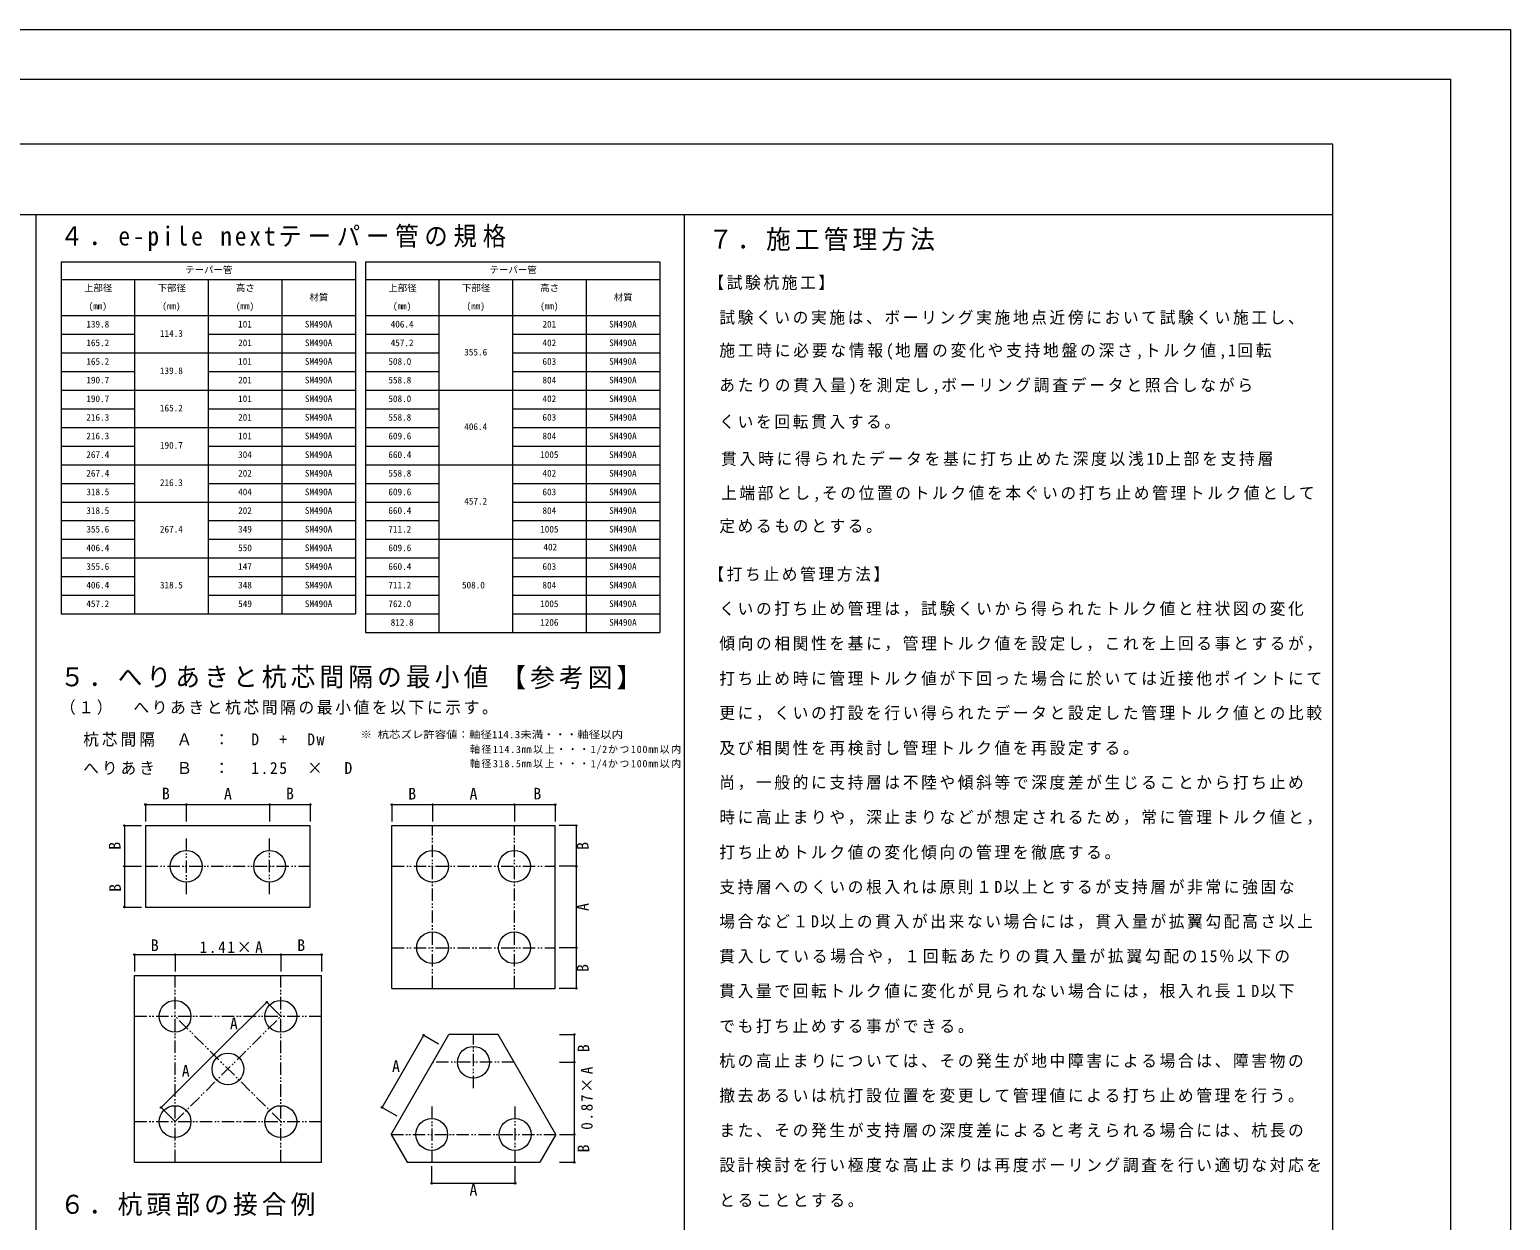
# Model space of a CAD drawing. Units: millimetres, scale not verified. Extents: x -297 to 297, y -210 to 210.
# Drawn here: x -1.3 to 297, y -29.8 to 210 of the extents above; entities that cross this region are included whole.
import ezdxf
from ezdxf.enums import TextEntityAlignment as Align

# ---------------------------------------------------------------- set-up
doc = ezdxf.new("R2010")
doc.units = ezdxf.units.MM
doc.header["$LTSCALE"] = 0.5
doc.header["$PDMODE"] = 32
doc.header["$PDSIZE"] = 0.3
doc.linetypes.add('DOUBLE_CHAIN1', pattern=[8.8, 5, -1, 0.6, -0.6, 0.6, -1])
for name, color, linetype, lineweight in [('0-2_DEFPOINTS', 1, 'Continuous', 18), ('0-7_WAKU', 7, 'Continuous', 18), ('8-8', 7, 'Continuous', 18), ('8-E', 7, 'Continuous', 9)]:
    doc.layers.add(name, color=color, linetype=linetype, lineweight=lineweight)
doc.styles.add('ＭＳ ゴシック', font='')
doc.styles.get('ＭＳ ゴシック').set_extended_font_data('MS Gothic')

msp = doc.modelspace()

# ---------------------------------------------------------------- linework, layer by layer
at = {"layer": '0-2_DEFPOINTS'}
msp.add_lwpolyline([(-297, -210), (-297, 210), (297, 210), (297, -210)], close=True, dxfattribs=at)
at = {"layer": '0-7_WAKU'}
for p in [(-285, 200), (285, -200)]:
    msp.add_line(p, (285, 200), dxfattribs=at)
at = {"layer": '8-8', "color": 3}
for p, q in [((261.25, 186.9136), (-261.25, 186.9136)), ((261.25, -169.9136), (261.25, 186.9136)), ((261.25, 172.6636), (-261.25, 172.6636)), ((0, -169.9136), (0, 172.6636)), ((130.625, -169.9136), (130.625, 172.6636))]:
    msp.add_line(p, q, dxfattribs=at)
at = {"layer": '8-E', "color": 2}
for p, q in [((5, 163.2372), (64.3125, 163.2372)), ((5, 163.2372), (5, 92.33)), ((64.3125, 163.2372), (64.3125, 92.33)), ((66.3125, 163.2372), (66.3125, 88.576)), ((66.3125, 163.2372), (125.625, 163.2372)), ((5, 159.6918), (64.3125, 159.6918)), ((19.8281, 159.6918), (19.8281, 92.33)), ((34.6562, 159.6918), (34.6562, 92.33)), ((49.4844, 159.6918), (49.4844, 92.33)), ((66.3125, 159.6918), (125.625, 159.6918)), ((81.1406, 159.6918), (81.1406, 88.576)), ((95.9688, 159.6918), (95.9688, 88.576)), ((110.7969, 159.6918), (110.7969, 88.576)), ((5, 152.3925), (64.3125, 152.3925)), ((66.3125, 152.3925), (125.625, 152.3925)), ((5, 148.6386), (19.8281, 148.6386)), ((34.6142, 148.6386), (64.3125, 148.6386)), ((66.3125, 148.6386), (81.1406, 148.6386)), ((95.9267, 148.6386), (125.625, 148.6386)), ((5, 144.8847), (64.3125, 144.8847)), ((66.3125, 144.8847), (81.1406, 144.8847)), ((95.9267, 144.8847), (125.625, 144.8847)), ((5, 141.1308), (19.8281, 141.1308)), ((34.6142, 141.1308), (64.3125, 141.1308)), ((66.3125, 141.1308), (81.1406, 141.1308)), ((95.9267, 141.1308), (125.625, 141.1308)), ((5, 137.3769), (64.3125, 137.3769)), ((66.3125, 137.3769), (125.625, 137.3769)), ((5, 133.623), (19.8281, 133.623)), ((34.6142, 133.623), (64.3125, 133.623)), ((66.3125, 133.623), (81.1406, 133.623)), ((95.9267, 133.623), (125.625, 133.623)), ((5, 129.8691), (64.3125, 129.8691)), ((66.3125, 129.8691), (81.1406, 129.8691)), ((95.9267, 129.8691), (125.625, 129.8691)), ((5, 126.1151), (19.8281, 126.1151)), ((34.6142, 126.1151), (64.3125, 126.1151)), ((66.3125, 126.1151), (81.1406, 126.1151)), ((95.9267, 126.1151), (125.625, 126.1151)), ((5, 122.3612), (64.3125, 122.3612)), ((66.3125, 122.3612), (125.625, 122.3612)), ((5, 118.6073), (19.8281, 118.6073)), ((34.6142, 118.6073), (64.3125, 118.6073)), ((66.3125, 118.6073), (81.1406, 118.6073)), ((95.9267, 118.6073), (125.625, 118.6073)), ((5, 114.8534), (64.3125, 114.8534)), ((66.3125, 114.8534), (81.1406, 114.8534)), ((95.9267, 114.8534), (125.625, 114.8534)), ((5, 111.0995), (19.8281, 111.0995)), ((34.6142, 111.0995), (64.3125, 111.0995)), ((66.3125, 111.0995), (81.1406, 111.0995)), ((95.9267, 111.0995), (125.625, 111.0995)), ((5, 107.3456), (19.8281, 107.3456)), ((34.6142, 107.3456), (64.3125, 107.3456)), ((66.3125, 107.3456), (125.625, 107.3456)), ((5, 103.5917), (64.3125, 103.5917)), ((66.3125, 103.5917), (81.1406, 103.5917)), ((95.9267, 103.5917), (125.625, 103.5917)), ((5, 99.8378), (19.8281, 99.8378)), ((34.6142, 99.8378), (64.3125, 99.8378)), ((66.3125, 99.8378), (81.1406, 99.8378)), ((95.9267, 99.8378), (125.625, 99.8378)), ((5, 96.0839), (19.8281, 96.0839)), ((34.6142, 96.0839), (64.3125, 96.0839)), ((66.3125, 96.0839), (81.1406, 96.0839)), ((95.9267, 96.0839), (125.625, 96.0839)), ((5, 92.33), (64.3125, 92.33)), ((66.3125, 92.33), (81.1406, 92.33)), ((95.9267, 92.33), (125.625, 92.33)), ((66.3125, 88.576), (125.625, 88.576)), ((110.7338, 88.576), (125.625, 88.576))]:
    msp.add_line(p, q, dxfattribs=at)
at = {"layer": '8-E'}
for p, q in [((125.625, 163.2372), (125.625, 88.576)), ((22.0236, 53.9263), (30.2236, 53.9263)), ((22.0236, 53.9263), (22.0236, 50.4806)), ((30.2236, 53.9263), (30.2236, 50.4806)), ((30.2236, 53.9263), (47.0236, 53.9263)), ((47.0236, 53.9263), (47.0236, 50.4806)), ((47.0236, 53.9263), (55.2236, 53.9263)), ((55.2236, 53.9263), (55.2236, 50.4806)), ((71.6529, 53.9206), (79.8529, 53.9206)), ((71.6529, 53.9206), (71.6529, 50.4806)), ((79.8529, 53.9206), (96.3529, 53.9206)), ((79.8529, 53.9206), (79.8529, 50.4806)), ((96.3529, 53.9206), (96.3529, 50.4806)), ((96.3529, 53.9206), (104.5529, 53.9206)), ((104.5529, 53.9206), (104.5529, 50.4806)), ((17.7836, 49.6806), (21.2236, 49.6806)), ((22.0236, 49.6806), (22.0236, 33.2806)), ((22.0236, 49.6806), (55.2236, 49.6806)), ((55.2236, 33.2806), (55.2236, 49.6806)), ((71.6529, 49.6806), (104.5529, 49.6806)), ((71.6529, 16.8806), (71.6529, 49.6806)), ((104.5529, 16.8806), (104.5529, 49.6806)), ((108.7929, 49.6806), (105.3529, 49.6806)), ((108.7929, 49.6806), (108.7929, 41.4806)), ((17.7836, 47.0806), (17.7836, 35.8806)), ((17.7836, 41.4806), (21.2236, 41.4806)), ((108.7929, 41.4806), (105.3529, 41.4806)), ((108.7929, 41.4806), (108.7929, 25.0806)), ((17.7836, 33.2806), (21.2236, 33.2806)), ((22.0236, 33.2806), (55.2236, 33.2806)), ((108.7929, 25.0806), (105.3529, 25.0806)), ((108.7929, 25.0806), (108.7929, 16.8806)), ((19.7836, 23.7072), (27.9836, 23.7072)), ((19.7836, 23.7072), (19.7836, 20.2672)), ((27.9836, 23.7072), (27.9836, 20.2672)), ((27.9836, 23.7072), (49.2836, 23.7072)), ((49.2836, 23.7072), (49.2836, 20.2672)), ((49.2836, 23.7072), (57.4836, 23.7072)), ((57.4836, 23.7072), (57.4836, 20.2672)), ((19.7836, -18.1328), (19.7836, 19.4672)), ((19.7836, 19.4672), (57.4836, 19.4672)), ((57.4836, -18.1328), (57.4836, 19.4672)), ((71.6529, 16.8806), (104.5529, 16.8806)), ((108.7929, 16.8806), (105.3529, 16.8806)), ((35.7985, 3.489), (46.4618, 14.1022)), ((49.2836, 11.2672), (46.4618, 14.1022)), ((69.6802, -7.0816), (78.0802, 7.4676)), ((71.4929, -12.5328), (83.126, 7.6164)), ((78.0802, 7.4676), (81.0593, 5.7476)), ((93.0597, 7.6164), (83.126, 7.6164)), ((104.6929, -12.5328), (93.0597, 7.6164)), ((105.4129, 7.6164), (108.392, 7.6164)), ((108.392, 7.6164), (108.392, 2.0164)), ((25.1618, -7.0978), (35.7985, 3.489)), ((105.4129, 2.0164), (108.392, 2.0164)), ((108.392, 2.0164), (108.392, -12.5328)), ((27.9836, -9.9328), (25.1618, -7.0978)), ((69.6802, -7.0816), (72.6593, -8.8016)), ((71.4929, -12.5328), (74.726, -18.1328)), ((104.6929, -12.5328), (101.4597, -18.1328)), ((105.4129, -12.5328), (108.392, -12.5328)), ((108.392, -12.5328), (108.392, -18.1328)), ((19.7836, -18.1328), (57.4836, -18.1328)), ((74.726, -18.1328), (101.4597, -18.1328)), ((79.6929, -22.3728), (79.6929, -18.9328)), ((96.4929, -22.3728), (96.4929, -18.9328)), ((105.4129, -18.1328), (108.392, -18.1328)), ((79.6929, -22.3728), (96.4929, -22.3728))]:
    msp.add_line(p, q, dxfattribs=at)
at = {"layer": '8-E', "linetype": 'DOUBLE_CHAIN1'}
for p, q in [((79.8529, 16.8917), (79.8529, 49.6806)), ((96.3529, 16.8917), (96.3529, 49.6806)), ((30.2236, 47.0806), (30.2236, 35.8806)), ((47.0236, 35.8806), (47.0236, 47.0806)), ((22.0236, 41.4806), (55.2236, 41.4806)), ((71.6529, 41.4806), (104.5529, 41.4806)), ((71.6529, 25.0806), (104.5529, 25.0806)), ((27.9836, -18.1218), (27.9836, 19.4672)), ((49.2836, -18.1328), (49.2836, 19.4672)), ((19.7836, 11.2672), (57.4836, 11.2672)), ((27.9836, -9.9328), (49.2836, 11.2672)), ((49.2836, -9.9328), (27.9836, 11.2672)), ((88.0929, -3.1983), (88.0929, 7.6164)), ((96.2929, 2.0164), (80.0479, 2.0164)), ((79.6929, -6.9328), (79.6929, -18.1328)), ((96.4929, -18.1328), (96.4929, -6.9328)), ((19.7836, -9.9328), (57.4836, -9.9328)), ((71.4929, -12.5328), (104.6929, -12.5328))]:
    msp.add_line(p, q, dxfattribs=at)
at = {"layer": '8-E'}
msp.add_lwpolyline([(17.7836, 49.6806), (17.7836, 41.4806), (17.7836, 33.2806)], dxfattribs=at)
for centre in [(30.2236, 41.4806), (47.0236, 41.4806), (79.8529, 41.4806), (96.3529, 41.4806), (79.8529, 25.0806), (96.3529, 25.0806), (27.9836, 11.2672), (49.2836, 11.2672), (38.6336, 0.6672), (88.0929, 2.0164), (27.9836, -9.9328), (49.2836, -9.9328), (79.6929, -12.5328), (96.4929, -12.5328)]:
    msp.add_circle(centre, 3.2, dxfattribs=at)
for p in [(22.0236, 53.9263), (30.2236, 53.9263), (47.0236, 53.9263), (55.2236, 53.9263), (71.6529, 53.9206), (79.8529, 53.9206), (96.3529, 53.9206), (104.5529, 53.9206), (17.7836, 49.6806), (108.7929, 49.6806), (17.7836, 41.4806), (108.7929, 41.4806), (17.7836, 33.2806), (108.7929, 25.0806), (19.7836, 23.7072), (27.9836, 23.7072), (49.2836, 23.7072), (57.4836, 23.7072), (108.7929, 16.8806), (46.4618, 14.1022), (78.0802, 7.4676), (108.392, 7.6164), (35.7985, 3.489), (108.392, 2.0164), (25.1618, -7.0978), (69.6802, -7.0816), (108.392, -12.5328), (108.392, -18.1328), (79.6929, -22.3728), (96.4929, -22.3728)]:
    msp.add_point(p, dxfattribs=at)

# ---------------------------------------------------------------- texts
at = {"layer": '8-8', "attachment_point": 7, "style": 'ＭＳ ゴシック'}
for s, insert, char_height in [('\\T1.25;\\W0.9;４．e-pile\\~nextテーパー管の規格', (4.8, 165.4143), 3.831), ('\\T1.17;\\W0.95;７．施工管理方法', (135.425, 165.4143), 3.831), ('\\T1.17;\\W0.95;５．へりあきと杭芯間隔の最小値', (4.8, 77.294), 3.831), ('\\T1.17;\\W0.95;（１）\u3000へりあきと杭芯間隔の最小値を以下に示す。', (4.8, 71.9633), 2.438), ('\\T1.17;\\W0.95;６．杭頭部の接合例', (4.8, -28.9477), 3.831)]:
    msp.add_mtext(s, dxfattribs=dict(at, insert=insert, char_height=char_height))
at = {"layer": '8-E', "style": 'ＭＳ ゴシック'}
for s, p in [('テーパー管', (30.0312, 160.5395)), ('テーパー管', (91.3438, 160.5395)), ('上部径', (9.6391, 156.8898)), ('下部径', (24.4672, 156.8898)), ('高さ', (40.2203, 156.8898)), ('上部径', (70.9516, 156.8898)), ('下部径', (85.7797, 156.8898)), ('高さ', (101.5328, 156.8898)), ('(mm)', (10.5641, 153.2402)), ('(mm)', (25.3922, 153.2402)), ('(mm)', (40.2203, 153.2402)), ('材質', (55.0484, 155.0129)), ('(mm)', (71.8766, 153.2402)), ('(mm)', (86.7047, 153.2402)), ('(mm)', (101.5328, 153.2402)), ('材質', (116.3609, 155.0129)), ('139.8', (10.1016, 149.5906)), ('114.3', (24.9297, 147.7136)), ('101', (40.6828, 149.5906)), ('SM490A', (54.1234, 149.5906)), ('406.4', (71.4141, 149.5906)), ('201', (101.9953, 149.5906)), ('SM490A', (115.4359, 149.5906)), ('165.2', (10.1016, 145.8367)), ('201', (40.6828, 145.8367)), ('SM490A', (54.1234, 145.8367)), ('457.2', (71.4141, 145.8367)), ('402', (101.9953, 145.8367)), ('SM490A', (115.4359, 145.8367)), ('165.2', (10.1016, 142.0827)), ('101', (40.6828, 142.0827)), ('SM490A', (54.1234, 142.0827)), ('508.0 ', (70.9516, 142.0827)), ('355.6', (86.2422, 143.9597)), ('603', (101.9953, 142.0827)), ('SM490A', (115.4359, 142.0827)), ('139.8', (24.9297, 140.2058)), ('190.7', (10.1016, 138.3288)), ('201', (40.6828, 138.3288)), ('SM490A', (54.1234, 138.3288)), ('558.8 ', (70.9516, 138.3288)), ('804', (101.9953, 138.3288)), ('SM490A', (115.4359, 138.3288)), ('190.7', (10.1016, 134.5749)), ('165.2', (24.9297, 132.698)), ('101', (40.6828, 134.5749)), ('SM490A', (54.1234, 134.5749)), ('508.0 ', (70.9516, 134.5749)), ('402', (101.9953, 134.5749)), ('SM490A', (115.4359, 134.5749)), ('216.3', (10.1016, 130.821)), ('201', (40.6828, 130.821)), ('SM490A', (54.1234, 130.821)), ('558.8 ', (70.9516, 130.821)), ('603', (101.9953, 130.821)), ('SM490A', (115.4359, 130.821)), ('216.3', (10.1016, 127.0671)), ('101', (40.6828, 127.0671)), ('SM490A', (54.1234, 127.0671)), ('609.6 ', (70.9516, 127.0671)), ('406.4', (86.2422, 128.9441)), ('804', (101.9953, 127.0671)), ('SM490A', (115.4359, 127.0671)), ('190.7', (24.9297, 125.1901)), ('267.4', (10.1016, 123.3132)), ('304', (40.6828, 123.3132)), ('SM490A', (54.1234, 123.3132)), ('660.4 ', (70.9516, 123.3132)), ('1005', (101.5328, 123.3132)), ('SM490A', (115.4359, 123.3132)), ('267.4', (10.1016, 119.5593)), ('216.3', (24.9297, 117.6823)), ('202', (40.6828, 119.5593)), ('SM490A', (54.1234, 119.5593)), ('558.8 ', (70.9516, 119.5593)), ('402', (101.9953, 119.5593)), ('SM490A', (115.4359, 119.5593)), ('318.5', (10.1016, 115.8054)), ('404', (40.6828, 115.8054)), ('SM490A', (54.1234, 115.8054)), ('609.6 ', (70.9516, 115.8054)), ('603', (101.9953, 115.8054)), ('SM490A', (115.4359, 115.8054)), ('318.5', (10.1016, 112.0515)), ('202', (40.6828, 112.0515)), ('SM490A', (54.1234, 112.0515)), ('660.4 ', (70.9516, 112.0515)), ('457.2', (86.2422, 113.9284)), ('804', (101.9953, 112.0515)), ('SM490A', (115.4359, 112.0515)), ('355.6', (10.1016, 108.2976)), ('267.4', (24.9297, 108.2976)), ('349', (40.6828, 108.2976)), ('SM490A', (54.1234, 108.2976)), ('711.2 ', (70.9516, 108.2976)), ('1005', (101.5328, 108.2976)), ('SM490A', (115.4359, 108.2976)), ('406.4', (10.1016, 104.5436)), ('550', (40.6828, 104.5436)), ('SM490A', (54.1234, 104.5436)), ('609.6 ', (70.9516, 104.5436)), ('402', (102.1832, 104.7043)), ('SM490A', (115.4359, 104.5436)), ('355.6', (10.1016, 100.7897)), ('147', (40.6828, 100.7897)), ('SM490A', (54.1234, 100.7897)), ('660.4 ', (70.9516, 100.7897)), ('603', (101.9953, 100.7897)), ('SM490A', (115.4359, 100.7897)), ('406.4', (10.1016, 97.0358)), ('318.5', (24.9297, 97.0358)), ('348', (40.6828, 97.0358)), ('SM490A', (54.1234, 97.0358)), ('711.2 ', (70.9516, 97.0358)), ('508.0 ', (85.7797, 97.0358)), ('804', (101.9953, 97.0358)), ('SM490A', (115.4359, 97.0358)), ('457.2', (10.1016, 93.2819)), ('549', (40.6828, 93.2819)), ('SM490A', (54.1234, 93.2819)), ('762.0 ', (70.9516, 93.2819)), ('1005', (101.5328, 93.2819)), ('SM490A', (115.4359, 93.2819)), ('812.8', (71.4141, 89.528)), ('1206', (101.5328, 89.528)), ('SM490A', (115.4359, 89.528))]:
    msp.add_text(s, height=1.356, dxfattribs=at).set_placement(p, align=Align.BOTTOM_LEFT)
at = {"layer": '8-E', "style": 'ＭＳ ゴシック', "width": 1.15}
msp.add_text('※ 杭芯ズレ許容値：軸径114.3未満・・・軸径以内', height=1.466, dxfattribs=at).set_placement((65.3507, 66.8433), align=Align.BOTTOM_LEFT)
at = {"layer": '8-E', "color": 2, "style": 'ＭＳ ゴシック'}
for s, p in [('B', (25.3236, 54.254)), ('A', (37.8236, 54.2003)), ('B', (50.3236, 54.254)), ('B', (74.9529, 54.2281)), ('A', (87.3029, 54.2117)), ('B', (100.1529, 54.2352)), ('B', (23.0836, 23.7035)), ('B', (52.5836, 23.7194)), ('A', (39.0253, 7.9282)), ('A', (29.3238, -1.6181)), ('A', (71.6842, -0.6758)), ('A', (87.2929, -25.5448))]:
    msp.add_text(s, height=2.346, dxfattribs=at).set_placement(p, align=Align.BOTTOM_LEFT)
for s, p in [('B', (17.6885, 44.8053)), ('B', (111.9866, 44.7806)), ('B', (17.763, 36.3372)), ('A', (111.9888, 32.4806)), ('B', (111.9919, 20.1806)), ('B', (112.131, 4.0147)), ('B', (112.1225, -16.1548))]:
    msp.add_text(s, height=2.346, rotation=90, dxfattribs=at).set_placement(p, align=Align.BOTTOM_LEFT)
at = {"layer": '8-E', "attachment_point": 7, "style": 'ＭＳ ゴシック'}
for s, insert, char_height in [('\\T1.17;\\W0.95;【試験杭施工】', (135.425, 157.5384), 2.438), ('\\T1.17;\\W0.95;試験くいの実施は、ボーリング実施地点近傍において試験くい施工し、', (137.625, 150.5384), 2.438), ('\\T1.18;\\W0.95;施工時に必要な情報(地層の変化や支持地盤の深さ,トルク値,1回転', (137.625, 143.5384), 2.438), ('\\T1.18;\\W0.95;あたりの貫入量)を測定し,ボーリング調査データと照合しながら', (137.625, 136.5384), 2.438), ('\\T1.17;\\W0.95;くいを回転貫入する。', (137.625, 129.5384), 2.438), ('\\T1.18;\\W0.95;貫入時に得られたデータを基に打ち止めた深度以浅1D上部を支持層', (137.9801, 122.069), 2.438), ('\\T1.17;\\W0.95;上端部とし,その位置のトルク値を本ぐいの打ち止め管理トルク値として', (137.9801, 114.8343), 2.438), ('\\T1.17;\\W0.95;定めるものとする。', (137.625, 108.5384), 2.438), ('\\T1.17;\\W0.95;【打ち止め管理方法】', (135.425, 98.8114), 2.438), ('\\T1.17;\\W0.95;くいの打ち止め管理は，試験くいから得られたトルク値と柱状図の変化', (137.625, 91.8114), 2.438), ('\\T1.17;\\W0.95;傾向の相関性を基に，管理トルク値を設定し，これを上回る事とするが，', (137.625, 84.8114), 2.438), ('\\T1.17;\\W0.95;【参考図】', (93.7091, 77.1485), 3.831), ('\\T1.17;\\W0.95;打ち止め時に管理トルク値が下回った場合に於いては近接他ポイントにて', (137.625, 77.8114), 2.438), ('\\T1.17;\\W0.95;更に，くいの打設を行い得られたデータと設定した管理トルク値との比較', (137.625, 70.8114), 2.438), ('\\T1.2;\\W0.95;杭芯間隔\u3000Ａ\u3000：\u3000D\u3000+\u3000Dw', (9.4799, 65.5651), 2.419), ('\\T1.16;\u3000\u3000\u3000\\~\u3000\u3000\u3000\u3000\u3000\u3000軸径114.3㎜以上・・・1/2かつ100㎜以内', (65.3507, 63.9556), 1.466), ('\\T1.17;\\W0.95;及び相関性を再検討し管理トルク値を再設定する。', (137.625, 63.8114), 2.438), ('\\T1.2;\\W0.95;へりあき\u3000Ｂ\u3000：\u30001.25\u3000×\u3000D', (9.4799, 59.9045), 2.419), ('\\T1.16;\u3000\u3000\u3000\u3000\u3000\u3000\u3000\u3000\u3000\\~軸径318.5㎜以上・・・1/4かつ100㎜以内', (65.3507, 61.0679), 1.466), ('\\T1.17;\\W0.95;尚，一般的に支持層は不陸や傾斜等で深度差が生じることから打ち止め', (137.625, 56.8114), 2.438), ('\\T1.17;\\W0.95;時に高止まりや，深止まりなどが想定されるため，常に管理トルク値と，', (137.625, 49.8114), 2.438), ('\\T1.17;\\W0.95;打ち止めトルク値の変化傾向の管理を徹底する。', (137.625, 42.8114), 2.438), ('\\T1.17;\\W0.95;支持層へのくいの根入れは原則１D以上とするが支持層が非常に強固な', (137.625, 35.8114), 2.438), ('\\T1.17;\\W0.95;場合など１D以上の貫入が出来ない場合には，貫入量が拡翼勾配高さ以上', (137.625, 28.8114), 2.438), ('\\T1.18;\\W0.95;貫入している場合や，１回転あたりの貫入量が拡翼勾配の15％以下の', (137.625, 21.8114), 2.438), ('\\T1.17;\\W0.95;貫入量で回転トルク値に変化が見られない場合には，根入れ長１D以下', (137.625, 14.8114), 2.438), ('\\T1.17;\\W0.95;でも打ち止めする事ができる。', (137.625, 7.8114), 2.438), ('\\T1.17;\\W0.95;杭の高止まりについては、その発生が地中障害による場合は、障害物の', (137.625, 0.8114), 2.438), ('\\T1.17;\\W0.95;撤去あるいは杭打設位置を変更して管理値による打ち止め管理を行う。', (137.625, -6.1886), 2.438), ('\\T1.17;\\W0.95;また、その発生が支持層の深度差によると考えられる場合には、杭長の', (137.625, -13.1886), 2.438), ('\\T1.17;\\W0.95;設計検討を行い極度な高止まりは再度ボーリング調査を行い適切な対応を', (137.625, -20.1886), 2.438), ('\\T1.17;\\W0.95;とることとする。', (137.625, -27.1886), 2.438)]:
    msp.add_mtext(s, dxfattribs=dict(at, insert=insert, char_height=char_height))
at = {"layer": '8-E', "color": 2, "insert": (32.9268, 23.9938), "char_height": 2.346, "attachment_point": 7, "style": 'ＭＳ ゴシック'}
msp.add_mtext('\\T1.23;\\W0.95;1.41×A', dxfattribs=at)
at = {"layer": '8-E', "color": 2, "insert": (112.1444, -11.5866), "char_height": 2.346, "attachment_point": 7, "rotation": 90, "style": 'ＭＳ ゴシック'}
msp.add_mtext('\\T1.23;\\W0.95;0.87×A', dxfattribs=at)

doc.saveas('drawing.dxf')
